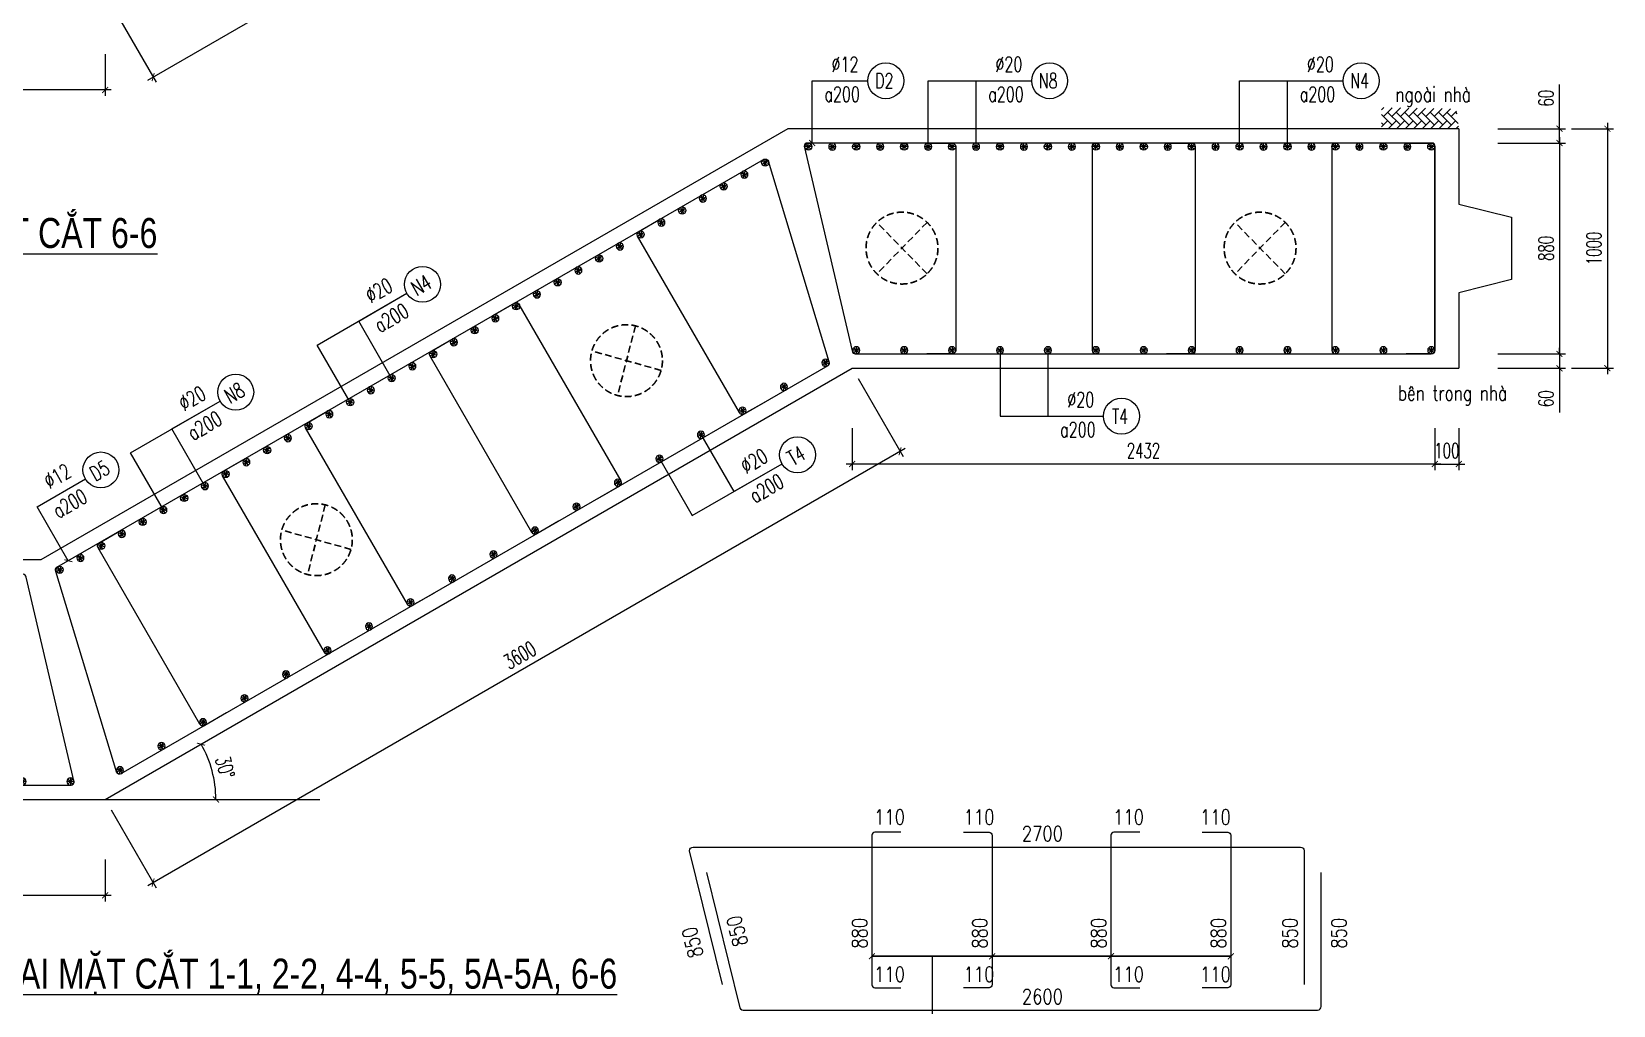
# Model space of a CAD drawing. Header units: millimetres. Extents: x -143483 to 1166745, y -1448440 to -1202244.
# Drawn here: x 533437 to 559843, y -1256028 to -1239771 of the extents above; entities that cross this region are included whole.
import ezdxf
from ezdxf.enums import TextEntityAlignment as Align

# ---------------------------------------------------------------- set-up
doc = ezdxf.new("R2010")
doc.units = ezdxf.units.MM
doc.header["$LTSCALE"] = 30
doc.header["$PDMODE"] = 3
doc.linetypes.add('DASHED', pattern=[19.05, 12.7, -6.35])
doc.layers.get('0').update_dxf_attribs({"lineweight": 9})
doc.layers.get('Defpoints').update_dxf_attribs({"lineweight": 9})
for name, color, linetype in [('ccu11-Cotthep', 9, 'Continuous'), ('ccu11-Dim', 8, 'Continuous'), ('ccu11-Hatch', 8, 'Continuous'), ('ccu11-Text', 31, 'Continuous'), ('ccu11-Thay', 7, 'Continuous'), ('ccu11-Thep', 4, 'Continuous'), ('ccu11-Thep doc', 4, 'Continuous'), ('ccu11-Thepdai', 6, 'Continuous')]:
    doc.layers.add(name, color=color, linetype=linetype)
doc.layers.add('ccu11-Khuat', color=9, linetype='DASHED', lineweight=30)
doc.layers.add('Vicom_thep doc', color=1, linetype='Continuous', lineweight=35)
doc.styles.add('ccu11-dim', font='vnsimli.shx', dxfattribs={"width": 0.65, "bigfont": 'bigfont.shx'})
doc.styles.add('ccu11-VnAvH-B', font='VHAVANB.TTF')
doc.styles.add('ccu11-vnsimli', font='vnsimli.shx', dxfattribs={"width": 0.8, "bigfont": 'vns.shx'})
doc.styles.add('ccu11-vnsimple', font='vnsimple.shx', dxfattribs={"bigfont": 'bigfont.shx'})
doc.styles.add('ccu11_simli', font='vnsimli.shx', dxfattribs={"width": 0.8})
doc.dimstyles.new('ccu11-100', dxfattribs={"dimscale": 100, "dimtxt": 2.5, "dimasz": 1, "dimexe": 1, "dimexo": 2, "dimgap": 1, "dimtad": 1, "dimdec": 0, "dimdsep": 46, "dimtxsty": 'ccu11-dim', "dimblk": 'ARCHTICK', "dimcen": -1, "dimdle": 1, "dimclrd": 256, "dimclre": 256, "dimclrt": 3, "dimadec": 0, "dimazin": 2, "dimtfac": 0.1, "dimtdec": 0, "dimtmove": 0, "dimatfit": 1, "dimldrblk": 'ARCHTICK', "dimfxl": 0, "dimtvp": 0.833333, "dimtolj": 1, "dimtzin": 12, "dimarcsym": 0})
doc.dimstyles.new('ccu11-100x4', dxfattribs={"dimscale": 100, "dimtxt": 2.5, "dimasz": 1, "dimexe": 1, "dimexo": 2, "dimgap": 1, "dimtad": 1, "dimdec": 0, "dimlfac": 0.25, "dimdsep": 46, "dimtxsty": 'ccu11-dim', "dimblk": 'ARCHTICK', "dimcen": -1, "dimdle": 1, "dimclrd": 256, "dimclre": 256, "dimclrt": 3, "dimadec": 0, "dimazin": 2, "dimtfac": 0.1, "dimtdec": 0, "dimtmove": 0, "dimatfit": 1, "dimldrblk": 'ARCHTICK', "dimfxl": 0, "dimtvp": 0.833333, "dimtolj": 1, "dimtzin": 12, "dimarcsym": 0})

# ---------------------------------------------------------------- blocks, each defined once
blk = doc.blocks.new('_ARCHTICK')
at = {"color": 0, "linetype": 'ByBlock', "const_width": 0.15}
blk.add_lwpolyline([(-0.5, -0.5), (0.5, 0.5)], dxfattribs=at)
blk = doc.blocks.new('*D2911')
at = {"layer": 'ccu11-Dim', "linetype": 'ByBlock', "lineweight": -2, "ltscale": 30, "transparency": 16777216}
for p, q in [((547235, -1232118), (547985, -1233417)), ((535378, -1240580), (548022, -1233280)), ((534765, -1239318), (535515, -1240617))]:
    blk.add_line(p, q, dxfattribs=at)
at = {"layer": 'Defpoints', "color": 0, "linetype": 'ByBlock', "ltscale": 30, "transparency": 16777216}
for p in [(547135, -1231944), (547935, -1233330), (534665, -1239144)]:
    blk.add_point(p, dxfattribs=at)
at = {"layer": 'ccu11-Dim', "linetype": 'ByBlock', "lineweight": -2, "ltscale": 30, "transparency": 16777216, "xscale": 100, "yscale": 100, "zscale": 100}
for p, rotation in [((547935, -1233330), 30.00008489636826), ((535465, -1240530), 210.0000848963683)]:
    blk.add_blockref('_ARCHTICK', p, dxfattribs=dict(at, rotation=rotation))
at = {"layer": 'ccu11-Dim', "color": 3, "linetype": 'ByBlock', "ltscale": 30, "transparency": 16777216, "insert": (541587, -1236735), "char_height": 250, "attachment_point": 5, "rotation": 30.0001, "style": 'ccu11-dim'}
blk.add_mtext('\\A1;3600', dxfattribs=at)
blk = doc.blocks.new('*D2906')
at = {"layer": 'ccu11-Dim', "linetype": 'ByBlock', "lineweight": -2, "ltscale": 30, "transparency": 16777216}
for p, q in [((524625, -1240145), (524625, -1240845)), ((534665, -1240145), (534665, -1240845)), ((534765, -1240745), (524525, -1240745))]:
    blk.add_line(p, q, dxfattribs=at)
at = {"layer": 'Defpoints', "color": 0, "linetype": 'ByBlock', "ltscale": 30, "transparency": 16777216}
for p in [(524625, -1239945), (534665, -1239945), (524625, -1240745)]:
    blk.add_point(p, dxfattribs=at)
at = {"layer": 'ccu11-Dim', "linetype": 'ByBlock', "lineweight": -2, "ltscale": 30, "transparency": 16777216, "xscale": 100, "yscale": 100, "zscale": 100, "rotation": 180}
blk.add_blockref('_ARCHTICK', (524625, -1240745), dxfattribs=at)
at = {"layer": 'ccu11-Dim', "linetype": 'ByBlock', "lineweight": -2, "ltscale": 30, "transparency": 16777216, "xscale": 100, "yscale": 100, "zscale": 100}
blk.add_blockref('_ARCHTICK', (534665, -1240745), dxfattribs=at)
at = {"layer": 'ccu11-Dim', "color": 3, "linetype": 'ByBlock', "ltscale": 30, "transparency": 16777216, "insert": (529645, -1240520), "char_height": 250, "attachment_point": 5, "style": 'ccu11-dim'}
blk.add_mtext('\\A1;2510', dxfattribs=at)
blk = doc.blocks.new('*D2889')
at = {"layer": 'ccu11-Dim', "linetype": 'ByBlock', "lineweight": -2, "ltscale": 30, "transparency": 16777216}
for p, q in [((547235, -1245564), (547985, -1246863)), ((535378, -1254027), (548022, -1246727)), ((534765, -1252764), (535515, -1254063))]:
    blk.add_line(p, q, dxfattribs=at)
at = {"layer": 'Defpoints', "color": 0, "linetype": 'ByBlock', "ltscale": 30, "transparency": 16777216}
for p in [(547135, -1245391), (547935, -1246777), (534665, -1252591)]:
    blk.add_point(p, dxfattribs=at)
at = {"layer": 'ccu11-Dim', "linetype": 'ByBlock', "lineweight": -2, "ltscale": 30, "transparency": 16777216, "xscale": 100, "yscale": 100, "zscale": 100}
for p, rotation in [((547935, -1246777), 30.00008489636826), ((535465, -1253977), 210.0000848963683)]:
    blk.add_blockref('_ARCHTICK', p, dxfattribs=dict(at, rotation=rotation))
at = {"layer": 'ccu11-Dim', "color": 3, "linetype": 'ByBlock', "ltscale": 30, "transparency": 16777216, "insert": (541587, -1250182), "char_height": 250, "attachment_point": 5, "rotation": 30.0001, "style": 'ccu11-dim'}
blk.add_mtext('\\A1;3600', dxfattribs=at)
blk = doc.blocks.new('*D2890')
at = {"layer": 'ccu11-Dim', "linetype": 'ByBlock', "lineweight": -2, "ltscale": 30, "transparency": 16777216}
for p, q in [((558943, -1241391), (558943, -1240651)), ((557915, -1241391), (559043, -1241391)), ((558943, -1241631), (558943, -1241391)), ((557915, -1241631), (559043, -1241631)), ((558943, -1241631), (558943, -1241731))]:
    blk.add_line(p, q, dxfattribs=at)
at = {"layer": 'Defpoints', "color": 0, "linetype": 'ByBlock', "ltscale": 30, "transparency": 16777216}
for p in [(557715, -1241391), (557715, -1241631), (558943, -1241631)]:
    blk.add_point(p, dxfattribs=at)
at = {"layer": 'ccu11-Dim', "linetype": 'ByBlock', "lineweight": -2, "ltscale": 30, "transparency": 16777216, "xscale": 100, "yscale": 100, "zscale": 100}
for p, rotation in [((558943, -1241391), 270), ((558943, -1241631), 90)]:
    blk.add_blockref('_ARCHTICK', p, dxfattribs=dict(at, rotation=rotation))
at = {"layer": 'ccu11-Dim', "color": 3, "linetype": 'ByBlock', "ltscale": 30, "transparency": 16777216, "insert": (558718, -1240883), "char_height": 250, "attachment_point": 5, "rotation": 90, "style": 'ccu11-dim'}
blk.add_mtext('\\A1;60', dxfattribs=at)
blk = doc.blocks.new('*D2891')
at = {"layer": 'ccu11-Dim', "linetype": 'ByBlock', "lineweight": -2, "ltscale": 30, "transparency": 16777216}
for p, q in [((558943, -1241531), (558943, -1245251)), ((557915, -1241631), (559043, -1241631)), ((557915, -1245151), (559043, -1245151))]:
    blk.add_line(p, q, dxfattribs=at)
at = {"layer": 'Defpoints', "color": 0, "linetype": 'ByBlock', "ltscale": 30, "transparency": 16777216}
for p in [(557715, -1241631), (557715, -1245151), (558943, -1245151)]:
    blk.add_point(p, dxfattribs=at)
at = {"layer": 'ccu11-Dim', "linetype": 'ByBlock', "lineweight": -2, "ltscale": 30, "transparency": 16777216, "xscale": 100, "yscale": 100, "zscale": 100}
for p, rotation in [((558943, -1241631), 90), ((558943, -1245151), 270)]:
    blk.add_blockref('_ARCHTICK', p, dxfattribs=dict(at, rotation=rotation))
at = {"layer": 'ccu11-Dim', "color": 3, "linetype": 'ByBlock', "ltscale": 30, "transparency": 16777216, "insert": (558718, -1243391), "char_height": 250, "attachment_point": 5, "rotation": 90, "style": 'ccu11-dim'}
blk.add_mtext('\\A1;880', dxfattribs=at)
blk = doc.blocks.new('*D2892')
at = {"layer": 'ccu11-Dim', "linetype": 'ByBlock', "lineweight": -2, "ltscale": 30, "transparency": 16777216}
for p, q in [((558943, -1245151), (558943, -1245051)), ((557915, -1245151), (559043, -1245151)), ((558943, -1245151), (558943, -1245391)), ((557915, -1245391), (559043, -1245391)), ((558943, -1245391), (558943, -1246130))]:
    blk.add_line(p, q, dxfattribs=at)
at = {"layer": 'Defpoints', "color": 0, "linetype": 'ByBlock', "ltscale": 30, "transparency": 16777216}
for p in [(557715, -1245151), (558943, -1245151), (557715, -1245391)]:
    blk.add_point(p, dxfattribs=at)
at = {"layer": 'ccu11-Dim', "linetype": 'ByBlock', "lineweight": -2, "ltscale": 30, "transparency": 16777216, "xscale": 100, "yscale": 100, "zscale": 100}
for p, rotation in [((558943, -1245151), 270), ((558943, -1245391), 90)]:
    blk.add_blockref('_ARCHTICK', p, dxfattribs=dict(at, rotation=rotation))
at = {"layer": 'ccu11-Dim', "color": 3, "linetype": 'ByBlock', "ltscale": 30, "transparency": 16777216, "insert": (558718, -1245899), "char_height": 250, "attachment_point": 5, "rotation": 90, "style": 'ccu11-dim'}
blk.add_mtext('\\A1;60', dxfattribs=at)
blk = doc.blocks.new('*D2893')
at = {"layer": 'ccu11-Dim', "linetype": 'ByBlock', "lineweight": -2, "ltscale": 30, "transparency": 16777216}
for p, q in [((559743, -1241291), (559743, -1245491)), ((559143, -1241391), (559843, -1241391)), ((559143, -1245391), (559843, -1245391))]:
    blk.add_line(p, q, dxfattribs=at)
at = {"layer": 'Defpoints', "color": 0, "linetype": 'ByBlock', "ltscale": 30, "transparency": 16777216}
for p in [(558943, -1241391), (558943, -1245391), (559743, -1245391)]:
    blk.add_point(p, dxfattribs=at)
at = {"layer": 'ccu11-Dim', "linetype": 'ByBlock', "lineweight": -2, "ltscale": 30, "transparency": 16777216, "xscale": 100, "yscale": 100, "zscale": 100}
for p, rotation in [((559743, -1241391), 90), ((559743, -1245391), 270)]:
    blk.add_blockref('_ARCHTICK', p, dxfattribs=dict(at, rotation=rotation))
at = {"layer": 'ccu11-Dim', "color": 3, "linetype": 'ByBlock', "ltscale": 30, "transparency": 16777216, "insert": (559518, -1243391), "char_height": 250, "attachment_point": 5, "rotation": 90, "style": 'ccu11-dim'}
blk.add_mtext('\\A1;1000', dxfattribs=at)
blk = doc.blocks.new('MCT')
at = {"ltscale": 0.005}
for p, q in [((-0.49, 0), (0.49, 0)), ((0.35, -0.35), (-0.35, 0.35)), ((-0.35, -0.35), (0.35, 0.35)), ((0, -0.49), (0, 0.49))]:
    blk.add_line(p, q, dxfattribs=at)
blk.add_circle((0, 0), 0.492, dxfattribs=at)
blk = doc.blocks.new('*U1790')
at = {"layer": 'ccu11-Thep doc', "xscale": -121.9200000001001, "yscale": 121.9200000001001, "zscale": 121.92, "rotation": 270}
blk.add_blockref('MCT', (0, 0), dxfattribs=at)
blk = doc.blocks.new('*U1791')
at = {"layer": 'ccu11-Thep doc', "color": 0, "linetype": 'ByBlock', "lineweight": -2, "transparency": 16777216}
for p in [(0, 0), (800, 0), (1600, 0), (2400, 0), (3200, 0), (4000, 0), (4800, 0), (5600, 0), (6400, 0), (7200, 0), (8000, 0), (8800, 0)]:
    blk.add_blockref('*U1790', p, dxfattribs=at)
blk = doc.blocks.new('*U1793')
at = {"layer": 'ccu11-Thep doc', "xscale": -121.9200000001001, "yscale": 121.9200000001001, "zscale": 121.92, "rotation": 270}
blk.add_blockref('MCT', (0, 0), dxfattribs=at)
blk = doc.blocks.new('*U1794')
at = {"layer": 'ccu11-Thep doc', "color": 0, "linetype": 'ByBlock', "lineweight": -2, "transparency": 16777216}
for p in [(0, 0), (800, 0), (1600, 0), (2400, 0), (3200, 0), (4000, 0), (4800, 0), (5600, 0), (6400, 0), (7200, 0), (8000, 0), (8800, 0), (9600, 0), (10400, 0)]:
    blk.add_blockref('*U1793', p, dxfattribs=at)
blk = doc.blocks.new('*U1785')
at = {"layer": 'ccu11-Thep doc', "xscale": -121.9200000001001, "yscale": 121.9200000001001, "zscale": 121.92, "rotation": 270}
blk.add_blockref('MCT', (0, 0), dxfattribs=at)
blk = doc.blocks.new('*U1792')
at = {"layer": 'ccu11-Thep doc', "color": 0, "linetype": 'ByBlock', "lineweight": -2, "transparency": 16777216}
for p in [(0, 0), (800, 0), (1600, 0), (2400, 0), (3200, 0), (4000, 0), (4800, 0), (5600, 0), (6400, 0), (7200, 0), (8000, 0), (8800, 0), (9600, 0)]:
    blk.add_blockref('*U1785', p, dxfattribs=at)
blk = doc.blocks.new('*D2915')
at = {"layer": 'ccu11-Dim', "lineweight": -2, "transparency": 16777216}
blk.add_arc((534665, -1252591), 1848, 360, 30.0001, dxfattribs=at)
at = {"layer": 'Defpoints', "color": 0, "transparency": 16777216}
for p in [(547135, -1245391), (536485, -1252270), (534665, -1252591), (534665, -1252591), (538246, -1252591)]:
    blk.add_point(p, dxfattribs=at)
at = {"layer": 'ccu11-Dim', "lineweight": -2, "transparency": 16777216, "xscale": 100, "yscale": 100, "zscale": 100}
for p, rotation in [((536265, -1251667), 120.0000848963675), ((536513, -1252591), 269.9999999999973)]:
    blk.add_blockref('_ARCHTICK', p, dxfattribs=dict(at, rotation=rotation))
at = {"layer": 'ccu11-Dim', "color": 3, "transparency": 16777216, "insert": (536667, -1252054), "char_height": 250, "attachment_point": 5, "rotation": 285, "style": 'ccu11-dim'}
blk.add_mtext('\\A1;30\\M+1818B', dxfattribs=at)
blk = doc.blocks.new('*U1784')
at = {"layer": 'ccu11-Thep doc', "xscale": -121.9200000001001, "yscale": 121.9200000001001, "zscale": 121.92, "rotation": 270}
blk.add_blockref('MCT', (0, 0), dxfattribs=at)
blk = doc.blocks.new('*U1786')
at = {"layer": 'ccu11-Thep doc', "color": 0, "linetype": 'ByBlock', "lineweight": -2, "transparency": 16777216}
for p in [(0, 0), (800, 0), (1600, 0), (2400, 0), (3200, 0), (4000, 0), (4800, 0), (5600, 0), (6400, 0), (7200, 0), (8000, 0), (8800, 0), (9600, 0), (10400, 0), (11200, 0), (12000, 0), (12800, 0), (13600, 0)]:
    blk.add_blockref('*U1784', p, dxfattribs=at)
blk = doc.blocks.new('*U1787')
at = {"layer": 'ccu11-Thep doc', "xscale": -121.9200000001001, "yscale": 121.9200000001001, "zscale": 121.92, "rotation": 270}
blk.add_blockref('MCT', (0, 0), dxfattribs=at)
blk = doc.blocks.new('*U1795')
at = {"layer": 'ccu11-Thep doc', "color": 0, "linetype": 'ByBlock', "lineweight": -2, "transparency": 16777216}
for p in [(0, 0), (800, 0), (1600, 0), (2400, 0), (3200, 0), (4000, 0), (4800, 0), (5600, 0), (6400, 0), (7200, 0), (8000, 0), (8800, 0), (9600, 0), (10400, 0), (11200, 0), (12000, 0), (12800, 0), (13600, 0)]:
    blk.add_blockref('*U1787', p, dxfattribs=at)
blk = doc.blocks.new('*D2918')
at = {"layer": 'ccu11-Dim', "linetype": 'ByBlock', "lineweight": -2, "ltscale": 30, "transparency": 16777216}
for p, q in [((524625, -1253591), (524625, -1254291)), ((534665, -1253591), (534665, -1254291)), ((534765, -1254191), (524525, -1254191))]:
    blk.add_line(p, q, dxfattribs=at)
at = {"layer": 'Defpoints', "color": 0, "linetype": 'ByBlock', "ltscale": 30, "transparency": 16777216}
for p in [(524625, -1253391), (534665, -1253391), (524625, -1254191)]:
    blk.add_point(p, dxfattribs=at)
at = {"layer": 'ccu11-Dim', "linetype": 'ByBlock', "lineweight": -2, "ltscale": 30, "transparency": 16777216, "xscale": 100, "yscale": 100, "zscale": 100, "rotation": 180}
blk.add_blockref('_ARCHTICK', (524625, -1254191), dxfattribs=at)
at = {"layer": 'ccu11-Dim', "linetype": 'ByBlock', "lineweight": -2, "ltscale": 30, "transparency": 16777216, "xscale": 100, "yscale": 100, "zscale": 100}
blk.add_blockref('_ARCHTICK', (534665, -1254191), dxfattribs=at)
at = {"layer": 'ccu11-Dim', "color": 3, "linetype": 'ByBlock', "ltscale": 30, "transparency": 16777216, "insert": (529645, -1253966), "char_height": 250, "attachment_point": 5, "style": 'ccu11-dim'}
blk.add_mtext('\\A1;2510', dxfattribs=at)
blk = doc.blocks.new('*D2919')
at = {"layer": 'ccu11-Dim', "linetype": 'ByBlock', "lineweight": -2, "ltscale": 30, "transparency": 16777216}
for p, q in [((547135, -1246391), (547135, -1247091)), ((556863, -1246391), (556863, -1247091)), ((556963, -1246991), (547035, -1246991))]:
    blk.add_line(p, q, dxfattribs=at)
at = {"layer": 'Defpoints', "color": 0, "linetype": 'ByBlock', "ltscale": 30, "transparency": 16777216}
for p in [(547135, -1246191), (556863, -1246191), (547135, -1246991)]:
    blk.add_point(p, dxfattribs=at)
at = {"layer": 'ccu11-Dim', "linetype": 'ByBlock', "lineweight": -2, "ltscale": 30, "transparency": 16777216, "xscale": 100, "yscale": 100, "zscale": 100, "rotation": 180}
blk.add_blockref('_ARCHTICK', (547135, -1246991), dxfattribs=at)
at = {"layer": 'ccu11-Dim', "linetype": 'ByBlock', "lineweight": -2, "ltscale": 30, "transparency": 16777216, "xscale": 100, "yscale": 100, "zscale": 100}
blk.add_blockref('_ARCHTICK', (556863, -1246991), dxfattribs=at)
at = {"layer": 'ccu11-Dim', "color": 3, "linetype": 'ByBlock', "ltscale": 30, "transparency": 16777216, "insert": (551999, -1246766), "char_height": 250, "attachment_point": 5, "style": 'ccu11-dim'}
blk.add_mtext('\\A1;2432', dxfattribs=at)
blk = doc.blocks.new('*D2920')
at = {"layer": 'ccu11-Dim', "linetype": 'ByBlock', "lineweight": -2, "ltscale": 30, "transparency": 16777216}
for p, q in [((556863, -1246391), (556863, -1247091)), ((557263, -1246391), (557263, -1247091)), ((556863, -1246991), (556763, -1246991)), ((556863, -1246991), (557263, -1246991)), ((557263, -1246991), (557363, -1246991))]:
    blk.add_line(p, q, dxfattribs=at)
at = {"layer": 'Defpoints', "color": 0, "linetype": 'ByBlock', "ltscale": 30, "transparency": 16777216}
for p in [(556863, -1246191), (557263, -1246191), (557263, -1246991)]:
    blk.add_point(p, dxfattribs=at)
at = {"layer": 'ccu11-Dim', "linetype": 'ByBlock', "lineweight": -2, "ltscale": 30, "transparency": 16777216, "xscale": 100, "yscale": 100, "zscale": 100}
blk.add_blockref('_ARCHTICK', (556863, -1246991), dxfattribs=at)
at = {"layer": 'ccu11-Dim', "linetype": 'ByBlock', "lineweight": -2, "ltscale": 30, "transparency": 16777216, "xscale": 100, "yscale": 100, "zscale": 100, "rotation": 180}
blk.add_blockref('_ARCHTICK', (557263, -1246991), dxfattribs=at)
at = {"layer": 'ccu11-Dim', "color": 3, "linetype": 'ByBlock', "ltscale": 30, "transparency": 16777216, "insert": (557063, -1246766), "char_height": 250, "attachment_point": 5, "style": 'ccu11-dim'}
blk.add_mtext('\\A1;100', dxfattribs=at)
blk = doc.blocks.new('SHD')
at = {"layer": 'ccu11-Cotthep'}
blk.add_circle((300, 0), 300, dxfattribs=at)
at = {"layer": 'ccu11-Cotthep', "color": 31, "style": 'ccu11_simli', "width": 0.8}
blk.add_attdef('DK', text='', height=250, dxfattribs=at).set_placement((-101, 65), align=Align.BOTTOM_RIGHT)
blk.add_attdef('KH', text='', height=250, dxfattribs=at).set_placement((300, 0), align=Align.MIDDLE)
blk.add_attdef('KC', text='', height=250, dxfattribs=at).set_placement((-101, -142), align=Align.TOP_RIGHT)
blk = doc.blocks.new('ccu11_block_thep')
at = {"layer": 'ccu11-Thep', "color": 3}
for p, q in [((-0.4, 0), (0.4, 0)), ((-0.28, 0.28), (0.28, -0.28)), ((0.28, 0.28), (-0.28, -0.28)), ((0, 0.4), (0, -0.4))]:
    blk.add_line(p, q, dxfattribs=at)
at = {"layer": 'ccu11-Thep', "color": 1, "const_width": 0.0667}
blk.add_lwpolyline([(-0.4, 0, 1), (0.4, 0, 1), (-0.4, 0, 1)], format="xyb", dxfattribs=at)
at = {"layer": 'ccu11-Thep', "color": 1}
blk.add_circle((0, 0), 0.4, dxfattribs=at)
blk = doc.blocks.new('*U1783')
at = {"layer": 'Vicom_thep doc', "xscale": -150, "yscale": 150, "zscale": 150, "rotation": 180}
blk.add_blockref('ccu11_block_thep', (0, 0), dxfattribs=at)
blk = doc.blocks.new('*U1796')
at = {"layer": 'ccu11-Thep doc', "color": 0, "linetype": 'ByBlock', "lineweight": -2, "transparency": 16777216}
for p in [(0, 0), (800, 0), (1600, 0), (2400, 0), (3200, 0), (4000, 0), (4800, 0), (5600, 0), (6400, 0), (7200, 0), (8000, 0), (8800, 0), (9600, 0), (10400, 0), (11200, 0), (12000, 0), (12800, 0)]:
    blk.add_blockref('*U1783', p, dxfattribs=at)
blk = doc.blocks.new('*U1797')
at = {"layer": 'Vicom_thep doc', "xscale": -150, "yscale": 150, "zscale": 150, "rotation": 180}
blk.add_blockref('ccu11_block_thep', (0, 0), dxfattribs=at)
blk = doc.blocks.new('*U1798')
at = {"layer": 'ccu11-Thep doc', "color": 0, "linetype": 'ByBlock', "lineweight": -2, "transparency": 16777216}
for p in [(0, 0), (800, 0), (1600, 0), (2400, 0), (3200, 0), (4000, 0), (4800, 0), (5600, 0), (6400, 0), (7200, 0), (8000, 0), (8800, 0), (9600, 0)]:
    blk.add_blockref('*U1797', p, dxfattribs=at)

msp = doc.modelspace()

# ---------------------------------------------------------------- hatches: boundary and pattern name
at = {"layer": 'ccu11-Hatch', "ltscale": 10}
h = msp.add_hatch(dxfattribs=at)
h.set_pattern_fill('AR-HBONE', color=256, scale=25, angle=270, style=0)
h.set_pattern_definition([(45, (-2705879.41, 535065.26), (141.4213562, 4e-14), [300, -100]), (315, (-2705808.7, 535135.97), (141.4213562, 4e-14), [300, -100])])
h.paths.add_polyline_path([(555971.09, -1241038.21), (555971.09, -1241390.94), (557263.45, -1241390.94), (557220.59, -1241059.63)])

# ---------------------------------------------------------------- linework, layer by layer
at = {"layer": 'ccu11-Dim'}
msp.add_lwpolyline([(534664.53, -1252590.94), (538246.45, -1252590.94)], dxfattribs=at)
at = {"layer": 'ccu11-Khuat', "ltscale": 0.3}
for p, q in [((548386.45, -1242955.22), (547548.22, -1243813.92)), ((548386.45, -1243813.92), (547548.22, -1242955.22)), ((554364.35, -1242955.22), (553526.12, -1243813.92)), ((554364.35, -1243813.92), (553526.12, -1242955.22)), ((543515.95, -1244682.71), (543219.37, -1245845.49)), ((543945.3, -1245426.37), (542790.02, -1245101.83)), ((538338.93, -1247671.67), (538042.35, -1248834.44)), ((538768.28, -1248415.33), (537613, -1248090.78))]:
    msp.add_line(p, q, dxfattribs=at)
for centre in [(547967.33, -1243384.57), (553945.24, -1243384.57), (543367.66, -1245264.1), (538190.64, -1248253.05)]:
    msp.add_circle(centre, 600, dxfattribs=at)
at = {"layer": 'ccu11-Thay'}
for p, q in [((546063.45, -1241390.94), (533592.73, -1248590.94)), ((557263.45, -1241390.94), (546063.45, -1241390.94)), ((557263.45, -1241390.94), (557263.45, -1242650.94)), ((557263.45, -1242650.94), (558143.22, -1242870.94)), ((558143.22, -1242870.94), (558143.22, -1243910.94)), ((558143.22, -1243910.94), (557263.45, -1244130.94)), ((557263.45, -1244130.94), (557263.45, -1245390.94)), ((534664.53, -1252590.94), (547135.25, -1245390.94)), ((547135.25, -1245390.94), (557263.45, -1245390.94)), ((533592.73, -1248590.94), (523464.53, -1248590.94)), ((523464.53, -1252590.94), (534664.53, -1252590.94))]:
    msp.add_line(p, q, dxfattribs=at)
at = {"layer": 'ccu11-Thepdai'}
for points in [[(547185.8, -1245150.94), (556803.45, -1245150.94, 0.41421356), (556863.45, -1245090.94), (556863.45, -1241680.94, 0.41421356), (556813.45, -1241630.94), (546385.8, -1241630.94, 0.41421356), (546335.8, -1241680.94), (547135.8, -1245100.94, 0.41421356), (547185.8, -1245150.94)], [(548383.45, -1241630.94), (548803.45, -1241630.94, -0.41421356), (548863.45, -1241690.94), (548863.45, -1245090.94, -0.41421356), (548803.45, -1245150.94), (548383.45, -1245150.94)], [(551623.45, -1241630.94), (551203.45, -1241630.94, 0.41421356), (551143.45, -1241690.94), (551143.45, -1245090.94, 0.41421356), (551203.45, -1245150.94), (551623.45, -1245150.94)], [(552383.45, -1241630.94), (552803.45, -1241630.94, -0.41421356), (552863.45, -1241690.94), (552863.45, -1245090.94, -0.41421356), (552803.45, -1245150.94), (552383.45, -1245150.94)], [(555623.45, -1241630.94), (555203.45, -1241630.94, 0.41421356), (555143.45, -1241690.94), (555143.45, -1245090.94, 0.41421356), (555203.45, -1245150.94), (555623.45, -1245150.94)], [(556383.45, -1241630.94), (556803.45, -1241630.94, -0.41421356), (556863.45, -1241690.94), (556863.45, -1245090.94, -0.41421356), (556803.45, -1245150.94), (556383.45, -1245150.94)], [(533859.35, -1248714.11), (545652.58, -1241905.28, -0.41421356), (545734.54, -1241927.24), (546746.72, -1245280.39, -0.41421356), (546728.42, -1245348.69), (534926.54, -1252162.52, -0.41421356), (534858.23, -1252144.22), (533841.05, -1248782.41, -0.41421356), (533859.35, -1248714.11)], [(545697.85, -1245943.69), (545334.12, -1246153.69, -0.41421356), (545252.16, -1246131.73), (543552.16, -1243187.24, -0.41421356), (543574.12, -1243105.28), (543937.85, -1242895.28)], [(542891.93, -1247563.69), (543255.66, -1247353.69, 0.41421356), (543277.62, -1247271.73), (541577.62, -1244327.24, 0.41421356), (541495.66, -1244305.28), (541131.93, -1244515.28)], [(542233.75, -1247943.69), (541870.02, -1248153.69, -0.41421356), (541788.06, -1248131.73), (540088.06, -1245187.24, -0.41421356), (540110.02, -1245105.28), (540473.75, -1244895.28)], [(540155.29, -1249143.69), (539791.56, -1249353.69, -0.41421356), (539709.6, -1249331.73), (538009.6, -1246387.24, -0.41421356), (538031.56, -1246305.28), (538395.29, -1246095.28)], [(538769.65, -1249943.69), (538405.92, -1250153.69, -0.41421356), (538323.96, -1250131.73), (536623.96, -1247187.24, -0.41421356), (536645.92, -1247105.28), (537009.65, -1246895.28)], [(536691.19, -1251143.69), (536327.46, -1251353.69, -0.41421356), (536245.49, -1251331.73), (534545.49, -1248387.24, -0.41421356), (534567.46, -1248305.28), (534931.19, -1248095.28)], [(526412.73, -1248830.94), (525692.26, -1248830.94, 0.23620228), (525580.49, -1248923.68), (524426.62, -1252270.43, 0.5204497), (524483, -1252350.94), (534094.53, -1252350.94, 0.41421356), (534144.53, -1252300.94), (533344.53, -1248880.94, 0.41421356), (533294.53, -1248830.94), (524483, -1248830.94, 0.5204497), (524426.62, -1248911.44), (525580.49, -1252258.19, 0.23620228), (525692.26, -1252350.94), (526412.73, -1252350.94)], [(544969.77, -1255679.27), (544419.95, -1253445.3, -0.41421356), (544479.95, -1253385.3), (554621.2, -1253385.3, -0.41421356), (554681.2, -1253445.3), (554681.2, -1255679.27)], [(544704.95, -1253811.32), (545254.77, -1256045.3, 0.41421356), (545314.77, -1256105.3), (554906.31, -1256105.3, 0.41421356), (554966.31, -1256045.3), (554966.31, -1253811.32)]]:
    msp.add_lwpolyline(points, format="xyb", dxfattribs=at)
at = {"layer": 'ccu11-Thepdai', "flags": 128}
for points in [[(547945.77, -1253138.05), (547515.77, -1253138.05, 0.38911631), (547465.77, -1253188.05), (547465.77, -1255632.81), (547465.77, -1255685.11, 0.38911631), (547515.77, -1255735.11), (547945.77, -1255735.11)], [(548992.15, -1253138.05), (549422.15, -1253138.05, -0.38911631), (549472.15, -1253188.05), (549472.15, -1255632.81), (549472.15, -1255685.11, -0.38911631), (549422.15, -1255735.11), (548992.15, -1255735.11)], [(551936.28, -1253138.05), (551506.28, -1253138.05, 0.38911631), (551456.28, -1253188.05), (551456.28, -1255632.81), (551456.28, -1255685.11, 0.38911631), (551506.28, -1255735.11), (551936.28, -1255735.11)], [(552976.61, -1253138.05), (553406.61, -1253138.05, -0.38911631), (553456.61, -1253188.05), (553456.61, -1255632.81), (553456.61, -1255685.11, -0.38911631), (553406.61, -1255735.11), (552976.61, -1255735.11)]]:
    msp.add_lwpolyline(points, format="xyb", dxfattribs=at)

# ---------------------------------------------------------------- block references
at = {"layer": 'ccu11-Cotthep'}
ref = msp.add_blockref('SHD', (547396.87, -1240590.58), dxfattribs=at)
ref.add_attrib('KH', 'D2', dxfattribs={"color": 31, "height": 250, "style": 'ccu11-vnsimple', "width": 0.7}).set_placement((547671.87, -1240590.58), align=Align.MIDDLE_CENTER)
ref.add_attrib('KC', 'a200', dxfattribs={"color": 31, "height": 250, "style": 'ccu11-vnsimple', "width": 0.7}).set_placement((546968.29, -1240690.58), align=Align.TOP_CENTER)
ref.add_attrib('DK', '`12', dxfattribs={"color": 31, "height": 250, "style": 'ccu11-vnsimple', "width": 0.7}).set_placement((547016.09, -1240515.58), align=Align.BOTTOM_CENTER)
ref = msp.add_blockref('SHD', (550132.45, -1240590.58), dxfattribs=at)
ref.add_attrib('KH', 'N8', dxfattribs={"color": 31, "height": 250, "style": 'ccu11-vnsimple', "width": 0.7}).set_placement((550407.45, -1240590.58), align=Align.MIDDLE_CENTER)
ref.add_attrib('KC', 'a200', dxfattribs={"color": 31, "height": 250, "style": 'ccu11-vnsimple', "width": 0.7}).set_placement((549703.87, -1240690.58), align=Align.TOP_CENTER)
ref.add_attrib('DK', '`20', dxfattribs={"color": 31, "height": 250, "style": 'ccu11-vnsimple', "width": 0.7}).set_placement((549751.67, -1240515.58), align=Align.BOTTOM_CENTER)
ref = msp.add_blockref('SHD', (555332.45, -1240590.58), dxfattribs=at)
ref.add_attrib('KH', 'N4', dxfattribs={"color": 31, "height": 250, "style": 'ccu11-vnsimple', "width": 0.7}).set_placement((555607.45, -1240590.58), align=Align.MIDDLE_CENTER)
ref.add_attrib('KC', 'a200', dxfattribs={"color": 31, "height": 250, "style": 'ccu11-vnsimple', "width": 0.7}).set_placement((554903.87, -1240690.58), align=Align.TOP_CENTER)
ref.add_attrib('DK', '`20', dxfattribs={"color": 31, "height": 250, "style": 'ccu11-vnsimple', "width": 0.7}).set_placement((554951.67, -1240515.58), align=Align.BOTTOM_CENTER)
ref = msp.add_blockref('SHD', (539701.56, -1244139.8), dxfattribs=dict(at, rotation=30))
ref.add_attrib('KH', 'N4', dxfattribs={"color": 31, "height": 250, "rotation": 30, "style": 'ccu11-vnsimple', "width": 0.7}).set_placement((539939.71, -1244002.3), align=Align.MIDDLE_CENTER)
ref.add_attrib('KC', 'a200', dxfattribs={"color": 31, "height": 250, "rotation": 30, "style": 'ccu11-vnsimple', "width": 0.7}).set_placement((539380.4, -1244440.7), align=Align.TOP_CENTER)
ref.add_attrib('DK', '`20', dxfattribs={"color": 31, "height": 250, "rotation": 30, "style": 'ccu11-vnsimple', "width": 0.7}).set_placement((539334.29, -1244265.24), align=Align.BOTTOM_CENTER)
ref = msp.add_blockref('SHD', (536583.87, -1245939.8), dxfattribs=dict(at, rotation=30))
ref.add_attrib('KH', 'N8', dxfattribs={"color": 31, "height": 250, "rotation": 30, "style": 'ccu11-vnsimple', "width": 0.7}).set_placement((536822.02, -1245802.3), align=Align.MIDDLE_CENTER)
ref.add_attrib('KC', 'a200', dxfattribs={"color": 31, "height": 250, "rotation": 30, "style": 'ccu11-vnsimple', "width": 0.7}).set_placement((536262.7, -1246240.7), align=Align.TOP_CENTER)
ref.add_attrib('DK', '`20', dxfattribs={"color": 31, "height": 250, "rotation": 30, "style": 'ccu11-vnsimple', "width": 0.7}).set_placement((536216.6, -1246065.24), align=Align.BOTTOM_CENTER)
ref = msp.add_blockref('SHD', (551332.45, -1246191.29), dxfattribs=at)
ref.add_attrib('KH', 'T4', dxfattribs={"color": 31, "height": 250, "style": 'ccu11-vnsimple', "width": 0.7}).set_placement((551607.45, -1246191.29), align=Align.MIDDLE_CENTER)
ref.add_attrib('KC', 'a200', dxfattribs={"color": 31, "height": 250, "style": 'ccu11-vnsimple', "width": 0.7}).set_placement((550903.87, -1246291.29), align=Align.TOP_CENTER)
ref.add_attrib('DK', '`20', dxfattribs={"color": 31, "height": 250, "style": 'ccu11-vnsimple', "width": 0.7}).set_placement((550951.67, -1246116.29), align=Align.BOTTOM_CENTER)
ref = msp.add_blockref('SHD', (545964.01, -1246986.69), dxfattribs=dict(at, rotation=30))
ref.add_attrib('KH', 'T4', dxfattribs={"color": 31, "height": 250, "rotation": 30, "style": 'ccu11-vnsimple', "width": 0.7}).set_placement((546202.17, -1246849.19), align=Align.MIDDLE_CENTER)
ref.add_attrib('KC', 'a200', dxfattribs={"color": 31, "height": 250, "rotation": 30, "style": 'ccu11-vnsimple', "width": 0.7}).set_placement((545642.85, -1247287.59), align=Align.TOP_CENTER)
ref.add_attrib('DK', '`20', dxfattribs={"color": 31, "height": 250, "rotation": 30, "style": 'ccu11-vnsimple', "width": 0.7}).set_placement((545596.74, -1247112.13), align=Align.BOTTOM_CENTER)
ref = msp.add_blockref('SHD', (534333.87, -1247238.84), dxfattribs=dict(at, rotation=30))
ref.add_attrib('KH', 'D5', dxfattribs={"color": 31, "height": 250, "rotation": 30, "style": 'ccu11-vnsimple', "width": 0.7}).set_placement((534572.03, -1247101.34), align=Align.MIDDLE_CENTER)
ref.add_attrib('KC', 'a200', dxfattribs={"color": 31, "height": 250, "rotation": 30, "style": 'ccu11-vnsimple', "width": 0.7}).set_placement((534012.71, -1247539.73), align=Align.TOP_CENTER)
ref.add_attrib('DK', '`12', dxfattribs={"color": 31, "height": 250, "rotation": 30, "style": 'ccu11-vnsimple', "width": 0.7}).set_placement((533966.61, -1247364.28), align=Align.BOTTOM_CENTER)
at = {"layer": 'ccu11-Cotthep', "xscale": 100, "yscale": 100, "zscale": 100, "rotation": 180}
for p in [(547465.77, -1255208.41), (549472.15, -1255208.41), (551456.28, -1255208.41)]:
    msp.add_blockref('_ARCHTICK', p, dxfattribs=at)
at = {"layer": 'ccu11-Thep doc', "xscale": -1, "rotation": 30.00000000000006}
msp.add_blockref('*U1795', (545682.58, -1241957.24), dxfattribs=at)
at = {"layer": 'ccu11-Thep doc', "xscale": -1}
msp.add_blockref('*U1794', (556803.45, -1241690.94), dxfattribs=at)
at = {"layer": 'ccu11-Thep doc'}
msp.add_blockref('*U1798', (546803.45, -1241690.94), dxfattribs=at)
for name, p, rotation in [('*U1796', (534251.05, -1248557.24), 30), ('*U1792', (556803.45, -1245090.94), 180), ('*U1786', (546689.76, -1245301.73), 209.9999999999999), ('*U1791', (534084.53, -1252290.94), 180)]:
    msp.add_blockref(name, p, dxfattribs=dict(at, rotation=rotation))

# ---------------------------------------------------------------- texts
at = {"layer": 'ccu11-Text', "linetype": 'Continuous', "style": 'ccu11-vnsimli', "width": 0.75}
for s, p in [('ngoµi nhµ', (556834.28, -1240942.79)), ('bªn trong nhµ', (557158.09, -1245929.4))]:
    msp.add_text(s, height=250, dxfattribs=at).set_placement(p, align=Align.CENTER)
at = {"layer": 'ccu11-Text', "color": 6, "style": 'ccu11-VnAvH-B', "width": 0.8}
for s, p in [('%%UmÆt c¾t 6-6', (533901.2, -1243382.51)), ('%%UcÊu t¹o cèt ®ai mÆt c¾t 1-1, 2-2, 4-4, 5-5, 5a-5a, 6-6', (536123.62, -1255748.13))]:
    msp.add_text(s, height=500, dxfattribs=at).set_placement(p, align=Align.CENTER)
at = {"layer": 'ccu11-Text', "style": 'ccu11-vnsimli', "width": 0.8}
for s, p in [('110', (547503.31, -1253008.93)), ('110', (548996.51, -1253008.93)), ('110', (551493.82, -1253008.93)), ('110', (552942.88, -1253008.93)), ('2700', (549968.83, -1253285.3)), ('110', (547503.31, -1255632.32)), ('110', (548996.51, -1255632.32)), ('110', (551493.82, -1255632.32)), ('110', (552942.88, -1255632.32)), ('2600', (549968.83, -1256005.3))]:
    msp.add_text(s, height=250, dxfattribs=at).set_placement(p)
for s, rotation, p in [('850', 104.218954, (545398.33, -1255006.86)), ('850', 104.218954, (544653.67, -1255195.55)), ('880', 90, (547384.74, -1255081.03)), ('880', 90, (549391.11, -1255081.03)), ('880', 90, (551375.24, -1255081.03)), ('880', 90, (553375.58, -1255081.03)), ('850', 90, (554568.89, -1255081.03)), ('850', 90, (555386.32, -1255081.03))]:
    msp.add_text(s, height=250, rotation=rotation, dxfattribs=at).set_placement(p)

# ---------------------------------------------------------------- dimensions: what is measured, and where the dimension line sits
at = {"layer": 'ccu11-Dim', "linetype": 'ByBlock', "ltscale": 30}
for p1, p2, picture, middle in [((534664.53, -1239144.47), (547135.25, -1231944.47), '*D2911', (541587.39, -1236735.25)), ((534664.53, -1252590.94), (547135.25, -1245390.94), '*D2889', (541587.39, -1250181.72))]:
    dim = msp.add_aligned_dim(p1=p1, p2=p2, distance=-1600, dimstyle='ccu11-100x4', dxfattribs=at)
    dim.commit()
    dim.dimension.update_dxf_attribs({"geometry": picture, "text_midpoint": middle})
for base, p1, p2, angle, picture, middle in [((524624.53, -1240744.82), (534664.53, -1239944.83), (524624.53, -1239944.83), 180, '*D2906', (529644.53, -1240519.82)), ((559743.22, -1245390.94), (558943.22, -1241390.94), (558943.22, -1245390.94), 90, '*D2893', (559518.22, -1243390.94)), ((547135.25, -1246991.29), (556863.45, -1246191.29), (547135.25, -1246191.29), 180, '*D2919', (551999.35, -1246766.29)), ((524624.53, -1254191.29), (534664.53, -1253391.29), (524624.53, -1253391.29), 180, '*D2918', (529644.53, -1253966.29))]:
    dim = msp.add_linear_dim(base=base, p1=p1, p2=p2, angle=angle, dimstyle='ccu11-100x4', dxfattribs=at)
    dim.commit()
    dim.dimension.update_dxf_attribs({"geometry": picture, "text_midpoint": middle})
for base, p1, p2, angle, picture, middle in [((558943.22, -1241630.94), (557714.82, -1241390.94), (557714.82, -1241630.94), 90, '*D2890', (558943.22, -1240882.95)), ((558943.22, -1245150.94), (557714.82, -1245390.94), (557714.82, -1245150.94), 270, '*D2892', (558943.22, -1245898.92))]:
    dim = msp.add_linear_dim(base=base, p1=p1, p2=p2, angle=angle, dimstyle='ccu11-100x4', dxfattribs=at)
    dim.commit()
    dim.dimension.update_dxf_attribs({"geometry": picture, "text_midpoint": middle, "dimtype": 160})
for base, p1, p2, angle, override, picture, middle in [((558943.22, -1245150.94), (557714.82, -1241630.94), (557714.82, -1245150.94), 90, {"dimtmove": 1}, '*D2891', (558718.22, -1243390.94)), ((557263.45, -1246991.29), (556863.45, -1246191.29), (557263.45, -1246191.29), 180, {"dimtix": 1}, '*D2920', (557063.45, -1246766.29))]:
    dim = msp.add_linear_dim(base=base, p1=p1, p2=p2, angle=angle, dimstyle='ccu11-100x4', override=override, dxfattribs=at)
    dim.commit()
    dim.dimension.update_dxf_attribs({"geometry": picture, "text_midpoint": middle})
at = {"layer": 'ccu11-Dim'}
dim = msp.add_angular_dim_2l(base=(536484.85, -1252269.96), line1=((534664.53, -1252590.94), (547135.25, -1245390.94)), line2=((534664.53, -1252590.94), (538246.45, -1252590.94)), dimstyle='ccu11-100', dxfattribs=at)
dim.commit()
dim.dimension.update_dxf_attribs({"geometry": '*D2915', "text_midpoint": (536667.28, -1252054.3)})

# ---------------------------------------------------------------- leaders
at = {"layer": 'ccu11-Cotthep', "linetype": 'ByBlock', "ltscale": 30}
for points in [[(546467.87, -1241630.94), (546467.87, -1240590.58), (547396.87, -1240590.58)], [(534049.52, -1248604.32), (533529.34, -1247703.34), (534333.87, -1247238.84)], [(547465.77, -1255208.41), (553456.61, -1255208.41)], [(553456.61, -1255208.41), (547465.77, -1255208.41)]]:
    msp.add_leader(points, dimstyle='ccu11-100x4', dxfattribs=at)
at = {"layer": 'ccu11-Cotthep'}
for points in [[(548403.45, -1241690.94), (548403.45, -1240590.58), (550132.45, -1240590.58)], [(549203.45, -1241690.94), (549203.45, -1240590.58), (550132.45, -1240590.58)], [(553603.45, -1241690.94), (553603.45, -1240590.58), (555332.45, -1240590.58)], [(554403.45, -1241690.94), (554403.45, -1240590.58), (555332.45, -1240590.58)], [(538754.38, -1245957.24), (538204.2, -1245004.3), (539701.56, -1244139.8)], [(539447.2, -1245557.24), (538897.02, -1244604.3), (539701.56, -1244139.8)], [(549603.45, -1245090.94), (549603.45, -1246191.29), (551332.45, -1246191.29)], [(550403.45, -1245090.94), (550403.45, -1246191.29), (551332.45, -1246191.29)], [(535636.69, -1247757.24), (535086.51, -1246804.3), (536583.87, -1245939.8)], [(536329.51, -1247357.24), (535779.33, -1246404.3), (536583.87, -1245939.8)], [(544609.29, -1246498.26), (545159.47, -1247451.19), (545964.01, -1246986.69)], [(543916.47, -1246898.26), (544466.65, -1247851.19), (545964.01, -1246986.69)]]:
    msp.add_leader(points, dimstyle='ccu11-100', override={"dimasz": 1.5, "dimgap": 1, "dimtad": 0, "dimldrblk": 'None', "dimfxl": 3, "dimfxlon": 1, "dimtfill": 1, "dimarcsym": 1}, dxfattribs=at)
at = {"layer": 'ccu11-Cotthep', "linetype": 'ByBlock', "ltscale": 30}
msp.add_leader([(548468.96, -1255208.41), (548468.96, -1256771.26), (549398.08, -1256771.26)], dimstyle='ccu11-100x4', override={"dimldrblk": 'None'}, dxfattribs=at)

doc.saveas('drawing.dxf')
